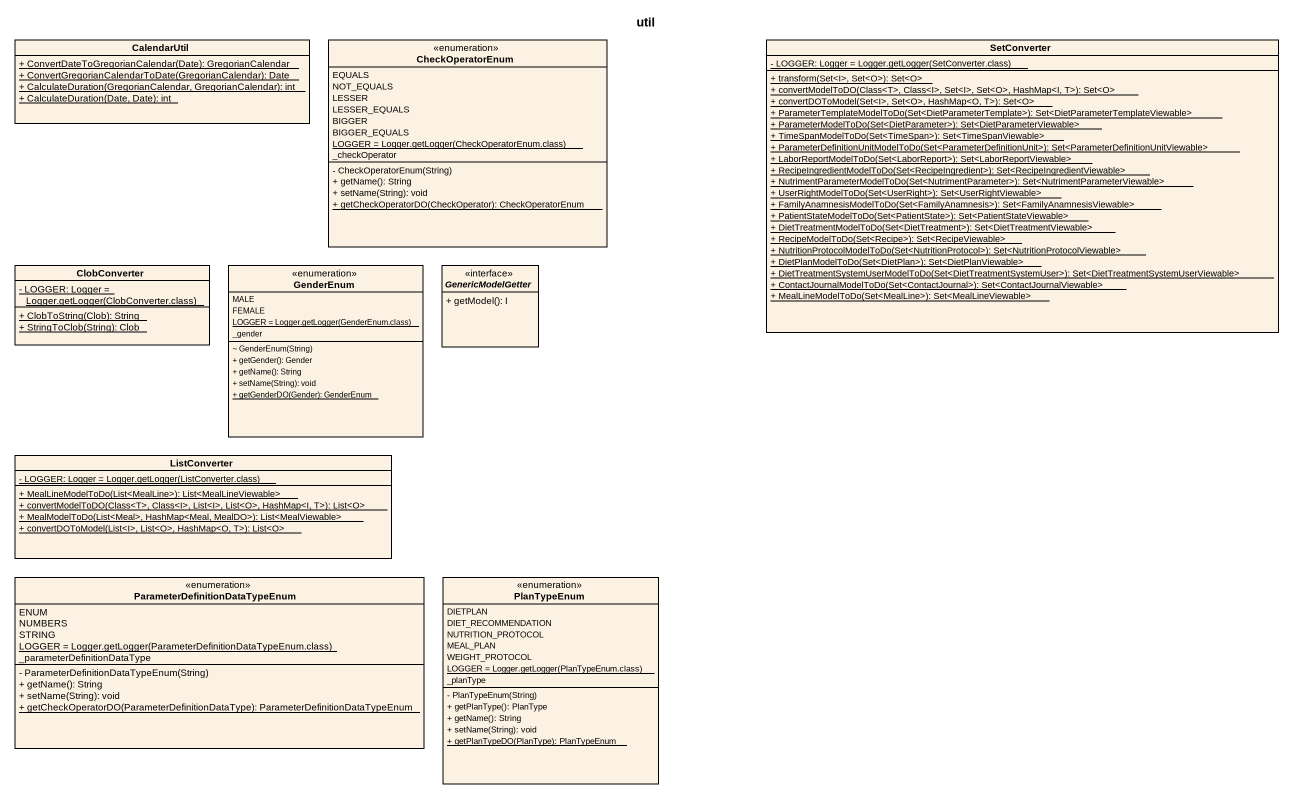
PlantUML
@startuml
title util
hide circle
hide empty members
skinparam classAttributeIconSize 0
class CalendarUtil {
  {static} + ConvertDateToGregorianCalendar(Date): GregorianCalendar
  {static} + ConvertGregorianCalendarToDate(GregorianCalendar): Date
  {static} + CalculateDuration(GregorianCalendar, GregorianCalendar): int
  {static} + CalculateDuration(Date, Date): int
}
enum CheckOperatorEnum {
  EQUALS
  NOT_EQUALS
  LESSER
  LESSER_EQUALS
  BIGGER
  BIGGER_EQUALS
  {static} {field} LOGGER = Logger.getLogger(CheckOperatorEnum.class)
  _checkOperator
  - CheckOperatorEnum(String)
  + getName(): String
  + setName(String): void
  {static} + getCheckOperatorDO(CheckOperator): CheckOperatorEnum
}
class SetConverter {
  {static} {field} - LOGGER: Logger = Logger.getLogger(SetConverter.class)
  {static} + transform(Set~<I>, Set<O>): Set<O>
  {static} + convertModelToDO(Class<T>, Class~<I>, Set~<I>, Set<O>, HashMap~<I, T>): Set<O>
  {static} + convertDOToModel(Set~<I>, Set<O>, HashMap<O, T>): Set<O>
  {static} + ParameterTemplateModelToDo(Set<DietParameterTemplate>): Set<DietParameterTemplateViewable>
  {static} + ParameterModelToDo(Set<DietParameter>): Set<DietParameterViewable>
  {static} + TimeSpanModelToDo(Set<TimeSpan>): Set<TimeSpanViewable>
  {static} + ParameterDefinitionUnitModelToDo(Set<ParameterDefinitionUnit>): Set<ParameterDefinitionUnitViewable>
  {static} + LaborReportModelToDo(Set<LaborReport>): Set<LaborReportViewable>
  {static} + RecipeIngredientModelToDo(Set<RecipeIngredient>): Set<RecipeIngredientViewable>
  {static} + NutrimentParameterModelToDo(Set<NutrimentParameter>): Set<NutrimentParameterViewable>
  {static} + UserRightModelToDo(Set<UserRight>): Set<UserRightViewable>
  {static} + FamilyAnamnesisModelToDo(Set<FamilyAnamnesis>): Set<FamilyAnamnesisViewable>
  {static} + PatientStateModelToDo(Set<PatientState>): Set<PatientStateViewable>
  {static} + DietTreatmentModelToDo(Set<DietTreatment>): Set<DietTreatmentViewable>
  {static} + RecipeModelToDo(Set<Recipe>): Set<RecipeViewable>
  {static} + NutritionProtocolModelToDo(Set<NutritionProtocol>): Set<NutritionProtocolViewable>
  {static} + DietPlanModelToDo(Set<DietPlan>): Set<DietPlanViewable>
  {static} + DietTreatmentSystemUserModelToDo(Set<DietTreatmentSystemUser>): Set<DietTreatmentSystemUserViewable>
  {static} + ContactJournalModelToDo(Set<ContactJournal>): Set<ContactJournalViewable>
  {static} + MealLineModelToDo(Set<MealLine>): Set<MealLineViewable>
}
class ClobConverter {
  {static} {field} - LOGGER: Logger = Logger.getLogger(ClobConverter.class)
  {static} + ClobToString(Clob): String
  {static} + StringToClob(String): Clob
}
enum GenderEnum {
  MALE
  FEMALE
  {static} {field} LOGGER = Logger.getLogger(GenderEnum.class)
  _gender
  ~ GenderEnum(String)
  + getGender(): Gender
  + getName(): String
  + setName(String): void
  {static} + getGenderDO(Gender): GenderEnum
}
interface GenericModelGetter <<interface>> {
  + getModel(): I
}
class ListConverter {
  {static} {field} - LOGGER: Logger = Logger.getLogger(ListConverter.class)
  {static} + MealLineModelToDo(List<MealLine>): List<MealLineViewable>
  {static} + convertModelToDO(Class<T>, Class~<I>, List~<I>, List<O>, HashMap~<I, T>): List<O>
  {static} + MealModelToDo(List<Meal>, HashMap<Meal, MealDO>): List<MealViewable>
  {static} + convertDOToModel(List~<I>, List<O>, HashMap<O, T>): List<O>
}
enum "ParameterDefinitionDataTypeEnum" as ParameterDefinitionDataTypeE {
  ENUM
  NUMBERS
  STRING
  {static} {field} LOGGER = Logger.getLogger(ParameterDefinitionDataTypeEnum.class)
  _parameterDefinitionDataType
  - ParameterDefinitionDataTypeEnum(String)
  + getName(): String
  + setName(String): void
  {static} + getCheckOperatorDO(ParameterDefinitionDataType): ParameterDefinitionDataTypeEnum
}
enum PlanTypeEnum {
  DIETPLAN
  DIET_RECOMMENDATION
  NUTRITION_PROTOCOL
  MEAL_PLAN
  WEIGHT_PROTOCOL
  {static} {field} LOGGER = Logger.getLogger(PlanTypeEnum.class)
  _planType
  - PlanTypeEnum(String)
  + getPlanType(): PlanType
  + getName(): String
  + setName(String): void
  {static} + getPlanTypeDO(PlanType): PlanTypeEnum
}
@enduml
